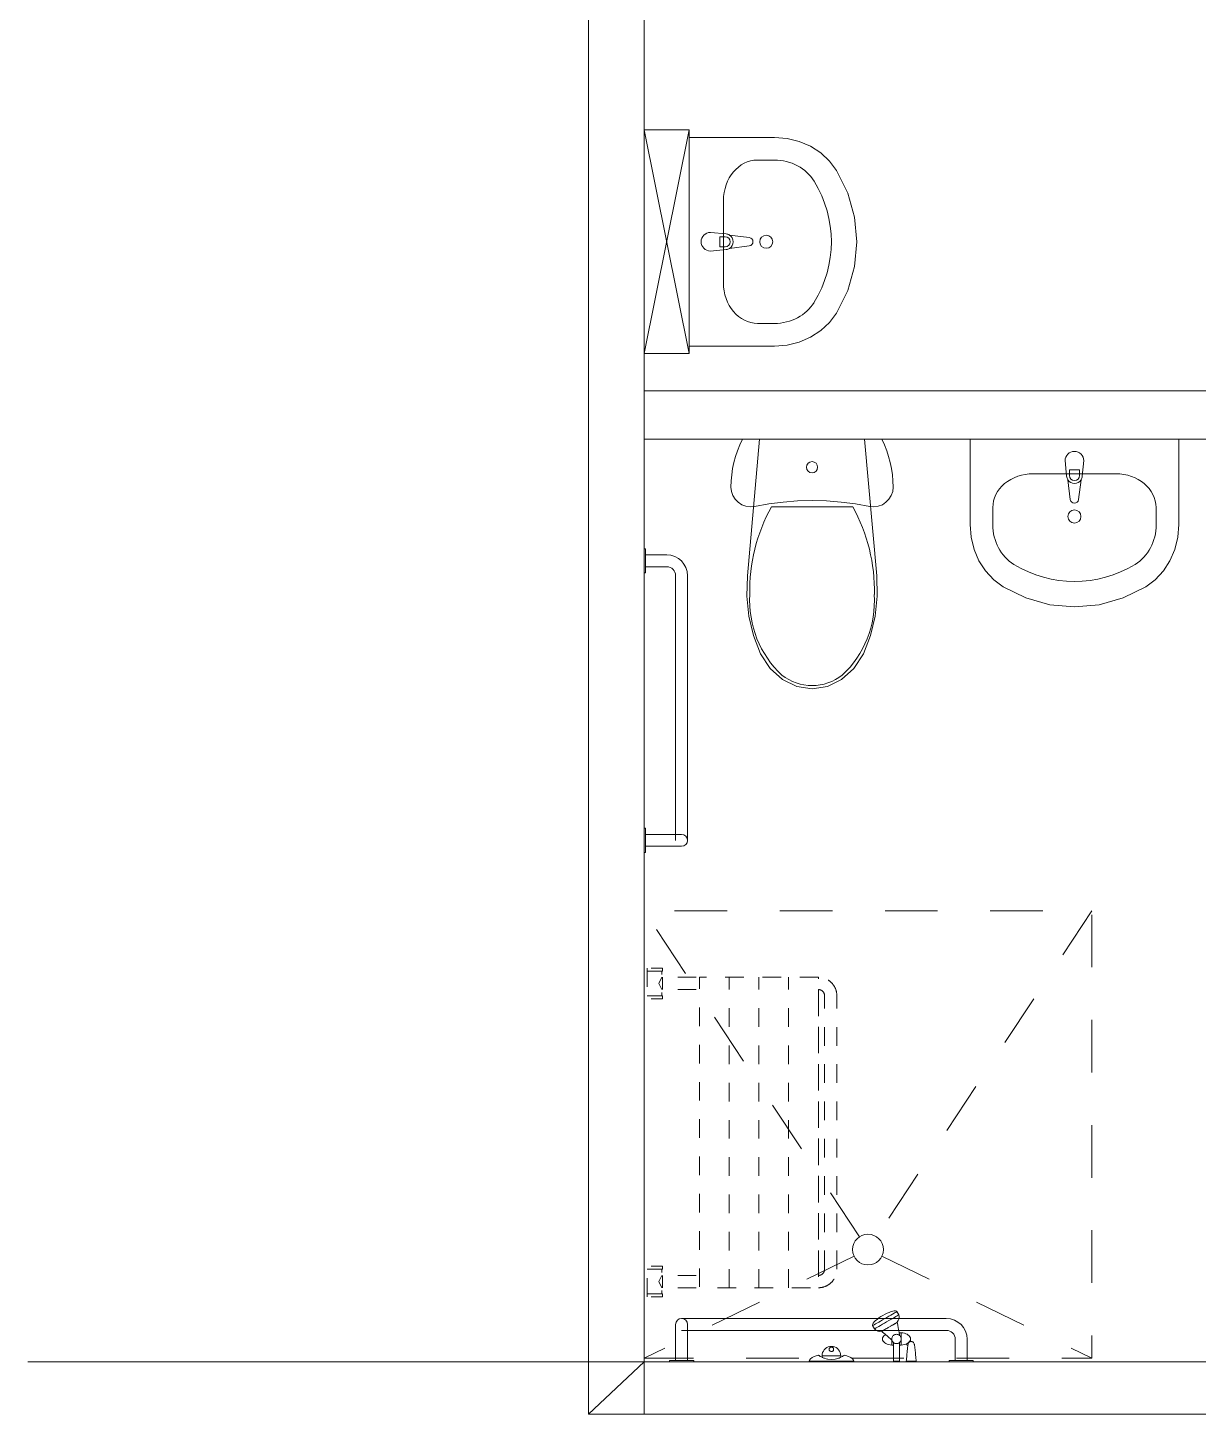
# Model space of a CAD drawing. Header units: millimetres. Extents: x 11356 to 46017, y -5218 to 16780.
# Drawn here: x 11356 to 14496, y 8038 to 11759 of the extents above; entities that cross this region are included whole.
import ezdxf

# ---------------------------------------------------------------- set-up
doc = ezdxf.new("R2010")
doc.units = ezdxf.units.MM
doc.linetypes.add('IMPORT-Contour Line', pattern=[100, 50, -50])
doc.linetypes.add('IMPORT-Dashed', pattern=[282.222223, 141.111112, -141.111112])
for name, color, linetype, lineweight in [('A-Des_ Columns', 7, 'Continuous', 13), ('A-Des_ Columns_Pen_No__183', 250, 'Continuous', 18), ('A-Des_ Columns_Pen_No__81', 251, 'Continuous', 18), ('A-Des_ Fittings General_Pen_No__81', 251, 'Continuous', 18), ('A-Des_ Fittings Plumbing', 7, 'Continuous', 13), ('A-Des_ Fittings Plumbing_Pen_No__1', 7, 'Continuous', 13), ('A-Des_ Fittings Plumbing_Pen_No__81', 251, 'Continuous', 18), ('A-Des_ Walls', 7, 'Continuous', 13), ('A-Des_ Walls_Pen_No__81', 251, 'Continuous', 18), ('L07 Enlarged Ground Proposed Plan 02_GFGF Enlarged Proposed Plan 02_dwg', 8, 'Continuous', 13), ('New_A-Des_ Zones_Pen_No__94', 250, 'Continuous', 18)]:
    doc.layers.add(name, color=color, linetype=linetype, lineweight=lineweight)

# ---------------------------------------------------------------- blocks, each defined once
blk = doc.blocks.new('L07 Enlarged Ground Proposed Plan 02_GFGF Enlarged Proposed Plan 02_dwg_Column_3_1-12185917-NEW GROUND FLOOR LAYOUT - ELECTRICAL PROPOSED PLAN 02')
at = {"layer": 'A-Des_ Columns', "color": 50, "flags": 128}
blk.add_lwpolyline([(13129.7, 11484.5), (13009.7, 11484.5), (13009.7, 10884.5), (13129.7, 10884.5)], close=True, dxfattribs=at)
at = {"layer": 'A-Des_ Columns_Pen_No__81', "color": 254, "flags": 128}
blk.add_lwpolyline([(13129.7, 11484.5), (13009.7, 11484.5), (13009.7, 10884.5), (13129.7, 10884.5)], close=True, dxfattribs=at)
blk = doc.blocks.new('L07 Enlarged Ground Proposed Plan 02_GFGF Enlarged Proposed Plan 02_dwg_WC 24_1__1-12185918-NEW GROUND FLOOR LAYOUT - ELECTRICAL PROPOSED PLAN 02')
at = {"layer": 'A-Des_ Fittings Plumbing', "color": 50, "flags": 128}
for points in [[(13272.9, 10654.5), (13265.8, 10639.4), (13259.6, 10623.9), (13254.3, 10608.1), (13250, 10592), (13246.6, 10575.7), (13244.1, 10559.2), (13242.7, 10542.6), (13242.2, 10526), (13243.5, 10514.4), (13247.3, 10503.5), (13253.4, 10493.6), (13261.5, 10485.3), (13271.2, 10479), (13282.1, 10475), (13293.6, 10473.5), (13305.2, 10474.5), (13343.5, 10481.3), (13382, 10486.1), (13420.8, 10489.1), (13459.7, 10490), (13498.6, 10489.1), (13537.3, 10486.1), (13575.9, 10481.3), (13614.2, 10474.5), (13625.7, 10473.5), (13637.3, 10475), (13648.2, 10479), (13657.9, 10485.3), (13666, 10493.6), (13672.1, 10503.5), (13675.9, 10514.4), (13677.2, 10526), (13676.7, 10542.6), (13675.2, 10559.2), (13672.8, 10575.7), (13669.4, 10592), (13665, 10608.1), (13659.8, 10623.9), (13653.6, 10639.4), (13646.5, 10654.5)], [(13290.3, 10179.8), (13302.7, 10127.7), (13321.7, 10078.6), (13347.3, 10039.6), (13380.3, 10009.8), (13418.6, 9991), (13459.7, 9984.5), (13500.7, 9991), (13539, 10009.8), (13572.1, 10039.6), (13597.7, 10078.6), (13616.7, 10127.7), (13629.1, 10179.8), (13634.6, 10233.5), (13633, 10287.7), (13600.7, 10654.5), (13318.7, 10654.5), (13286.3, 10287.7), (13284.8, 10233.5)]]:
    blk.add_lwpolyline(points, close=True, dxfattribs=at)
at = {"layer": 'A-Des_ Fittings Plumbing_Pen_No__81', "color": 254, "flags": 128}
for points in [[(13272.9, 10654.5), (13265.8, 10639.4), (13259.6, 10623.9), (13254.3, 10608.1), (13250, 10592), (13246.6, 10575.7), (13244.1, 10559.2), (13242.7, 10542.6), (13242.2, 10526), (13243.5, 10514.4), (13247.3, 10503.5), (13253.4, 10493.6), (13261.5, 10485.3), (13271.2, 10479), (13282.1, 10475), (13293.6, 10473.5), (13305.2, 10474.5), (13343.5, 10481.3), (13382, 10486.1), (13420.8, 10489.1), (13459.7, 10490), (13498.6, 10489.1), (13537.3, 10486.1), (13575.9, 10481.3), (13614.2, 10474.5), (13625.7, 10473.5), (13637.3, 10475), (13648.2, 10479), (13657.9, 10485.3), (13666, 10493.6), (13672.1, 10503.5), (13675.9, 10514.4), (13677.2, 10526), (13676.7, 10542.6), (13675.2, 10559.2), (13672.8, 10575.7), (13669.4, 10592), (13665, 10608.1), (13659.8, 10623.9), (13653.6, 10639.4), (13646.5, 10654.5)], [(13290.3, 10179.8), (13302.7, 10127.7), (13321.7, 10078.6), (13347.3, 10039.6), (13380.3, 10009.8), (13418.6, 9991), (13459.7, 9984.5), (13500.7, 9991), (13539, 10009.8), (13572.1, 10039.6), (13597.7, 10078.6), (13616.7, 10127.7), (13629.1, 10179.8), (13634.6, 10233.5), (13633, 10287.7), (13600.7, 10654.5), (13318.7, 10654.5), (13286.3, 10287.7), (13284.8, 10233.5)]]:
    blk.add_lwpolyline(points, close=True, dxfattribs=at)
blk.add_lwpolyline([(13568.6, 10473.3), (13459.7, 10473.3), (13350.7, 10473.3)], dxfattribs=at)
at = {"layer": 'A-Des_ Fittings Plumbing_Pen_No__81', "color": 254}
blk.add_ellipse((13459.7, 10579.5), major_axis=(15, 0), ratio=0.999724, dxfattribs=at)
for centre, major_axis, start_param, end_param in [((13717.8, 10248.3), (0, 445.5), 1.041392, 1.594412), ((13201.6, 10248.3), (0, 445.5), 4.688771, 5.241791), ((13549.1, 10222.8), (0, 269.1), 1.515065, 2.415654), ((13370.2, 10222.8), (0, 269.1), 3.867528, 4.768116), ((13460.5, 10138.6), (0, 145.1), 2.509088, 3.135732), ((13458.9, 10138.6), (0, 145.1), 3.147454, 3.774097)]:
    blk.add_ellipse(centre, major_axis=major_axis, ratio=0.954628, start_param=start_param, end_param=end_param, dxfattribs=at)
blk = doc.blocks.new('L07 Enlarged Ground Proposed Plan 02_GFGF Enlarged Proposed Plan 02_dwg_Wall_8_1-12185967-NEW GROUND FLOOR LAYOUT - ELECTRICAL PROPOSED PLAN 02')
at = {"layer": 'A-Des_ Walls', "color": 50, "flags": 128}
blk.add_lwpolyline([(13009.7, 8179.5), (12859.7, 8038.5), (13009.7, 8038.5), (13009.7, 8179.5), (12859.7, 8179.5), (12859.7, 8038.5), (13009.7, 8179.5), (13009.7, 14118.3), (12859.7, 14118.3), (12859.7, 8179.5)], close=True, dxfattribs=at)
at = {"layer": 'A-Des_ Walls_Pen_No__81', "color": 254}
for p, q in [((13009.7, 10784.5), (13009.7, 14118.3)), ((13009.7, 8179.5), (13009.7, 10654.5))]:
    blk.add_line(p, q, dxfattribs=at)
at = {"layer": 'A-Des_ Walls_Pen_No__81', "color": 254, "flags": 128}
blk.add_lwpolyline([(12859.7, 14118.3), (12859.7, 8038.5), (13009.7, 8038.5)], dxfattribs=at)
blk = doc.blocks.new('L07 Enlarged Ground Proposed Plan 02_GFGF Enlarged Proposed Plan 02_dwg_Wall_9_1-12185968-NEW GROUND FLOOR LAYOUT - ELECTRICAL PROPOSED PLAN 02')
at = {"layer": 'A-Des_ Walls', "color": 50, "flags": 128}
blk.add_lwpolyline([(13009.7, 8038.5), (14629.7, 8038.5), (14629.7, 8179.5), (13009.7, 8179.5)], close=True, dxfattribs=at)
at = {"layer": 'A-Des_ Walls_Pen_No__81', "color": 254}
for p, q in [((14629.7, 8179.5), (13009.7, 8179.5)), ((13009.7, 8038.5), (14629.7, 8038.5))]:
    blk.add_line(p, q, dxfattribs=at)
blk = doc.blocks.new('L07 Enlarged Ground Proposed Plan 02_GFGF Enlarged Proposed Plan 02_dwg_Wall_65_1-12186084-NEW GROUND FLOOR LAYOUT - ELECTRICAL PROPOSED PLAN 02')
at = {"layer": 'A-Des_ Walls', "color": 50, "flags": 128}
blk.add_lwpolyline([(15069.7, 10784.5), (13009.7, 10784.5), (13009.7, 10654.5), (15069.7, 10654.5)], close=True, dxfattribs=at)
at = {"layer": 'A-Des_ Walls_Pen_No__81', "color": 254}
for p, q in [((15069.7, 10784.5), (13009.7, 10784.5)), ((13009.7, 10654.5), (15069.7, 10654.5))]:
    blk.add_line(p, q, dxfattribs=at)
blk = doc.blocks.new('L07 Enlarged Ground Proposed Plan 02_GFGF Enlarged Proposed Plan 02_dwg_Grab Rail Bend Up _1030_16__1-12186173-NEW GROUND FLOOR LAYOUT - ELECTRICAL PROPOSED PLAN 02')
at = {"layer": 'A-Des_ Fittings General_Pen_No__81', "color": 254}
for p, q in [((13819.7, 8295.5), (13109.7, 8295.5)), ((13109.7, 8263.5), (13819.7, 8263.5))]:
    blk.add_line(p, q, dxfattribs=at)
at = {"layer": 'A-Des_ Fittings General_Pen_No__81', "color": 254, "flags": 128}
for points in [[(13093.7, 8279.5), (13093.7, 8182.5), (13125.7, 8182.5), (13125.7, 8279.5)], [(13843.7, 8239.5), (13843.7, 8182.5), (13875.7, 8182.5), (13875.7, 8239.5)]]:
    blk.add_lwpolyline(points, dxfattribs=at)
for points in [[(13077.2, 8182.5), (13142.2, 8182.5), (13142.2, 8179.5), (13077.2, 8179.5), (13077.2, 8182.5), (13142.2, 8182.5), (13142.2, 8179.5), (13077.2, 8179.5)], [(13827.2, 8182.5), (13892.2, 8182.5), (13892.2, 8179.5), (13827.2, 8179.5)]]:
    blk.add_lwpolyline(points, close=True, dxfattribs=at)
at = {"layer": 'A-Des_ Fittings General_Pen_No__81', "color": 254}
for centre, radius, end in [((13109.7, 8279.5), 16, 180), ((13819.7, 8239.5), 56, 90), ((13819.7, 8239.5), 24, 90)]:
    blk.add_arc(centre, radius, 0, end, dxfattribs=at)
blk = doc.blocks.new('L07 Enlarged Ground Proposed Plan 02_GFGF Enlarged Proposed Plan 02_dwg_Basin 24_37__1-12186196-NEW GROUND FLOOR LAYOUT - ELECTRICAL PROPOSED PLAN 02')
at = {"layer": 'A-Des_ Fittings Plumbing', "color": 50, "flags": 128}
blk.add_lwpolyline([(13883.5, 10654.5), (13883.5, 10425.4), (13886.2, 10391.6), (13894.3, 10359), (13907.3, 10328.5), (13925.1, 10301.1), (13946.9, 10277.6), (13972, 10258.9), (14032.9, 10228.9), (14097.3, 10210.6), (14163.5, 10204.5), (14229.8, 10210.6), (14294.2, 10228.9), (14355, 10258.9), (14380.2, 10277.6), (14402, 10301.1), (14419.7, 10328.5), (14432.8, 10359), (14440.8, 10391.6), (14443.5, 10425.4), (14443.5, 10654.5)], close=True, dxfattribs=at)
at = {"layer": 'A-Des_ Fittings Plumbing_Pen_No__81', "color": 254}
for p, q in [((14138.5, 10597.1), (14142.5, 10555.2)), ((14184.5, 10555.2), (14188.5, 10597.1)), ((14274.4, 10562.1), (14052.6, 10562.1)), ((14145.8, 10545.7), (14152.4, 10492.7)), ((14174.6, 10492.7), (14181.3, 10545.7)), ((13944.4, 10471.2), (13944.4, 10425.4)), ((14382.7, 10471.2), (14382.7, 10425.4))]:
    blk.add_line(p, q, dxfattribs=at)
at = {"layer": 'A-Des_ Fittings Plumbing_Pen_No__81', "color": 254, "flags": 128}
blk.add_lwpolyline([(13883.5, 10654.5), (13883.5, 10425.4), (13886.2, 10391.6), (13894.3, 10359), (13907.3, 10328.5), (13925.1, 10301.1), (13946.9, 10277.6), (13972, 10258.9), (14032.9, 10228.9), (14097.3, 10210.6), (14163.5, 10204.5), (14229.8, 10210.6), (14294.2, 10228.9), (14355, 10258.9), (14380.2, 10277.6), (14402, 10301.1), (14419.7, 10328.5), (14432.8, 10359), (14440.8, 10391.6), (14443.5, 10425.4), (14443.5, 10654.5)], close=True, dxfattribs=at)
blk.add_lwpolyline([(14149.9, 10557.4), (14149.9, 10572.2), (14177.1, 10572.2), (14177.1, 10557.4)], dxfattribs=at)
at = {"layer": 'A-Des_ Fittings Plumbing_Pen_No__81', "color": 254}
blk.add_circle((14163.5, 10447.3), 17.5, dxfattribs=at)
for centre, radius, start, end in [((14163.5, 10597.1), 25, 0, 180), ((14163.5, 10557.1), 21.1, 185.1696, 212.771), ((14163.5, 10557.1), 21.1, 212.771, 327.229), ((14163.5, 10557.4), 13.6, 180, 0), ((14163.5, 10557.1), 21.1, 327.229, 354.8304), ((14163.5, 10494.1), 11.2, 187.1389, 352.8611)]:
    blk.add_arc(centre, radius, start, end, dxfattribs=at)
for centre, major_axis, ratio, start_param, end_param in [((14052.8, 10471.2), (108.3, 0), 0.83962, 1.570796, 3.141593), ((14274.3, 10471.2), (108.3, 0), 0.83962, 0, 1.570796), ((14052.6, 10425.4), (0, 121.2), 0.892754, 1.570796, 2.644618), ((14274.5, 10425.4), (0, 121.2), 0.892754, 3.638567, 4.712389), ((14163.5, 10654.5), (0, 381.8), 0.892754, 2.644618, 3.638567)]:
    blk.add_ellipse(centre, major_axis=major_axis, ratio=ratio, start_param=start_param, end_param=end_param, dxfattribs=at)
blk = doc.blocks.new('L07 Enlarged Ground Proposed Plan 02_GFGF Enlarged Proposed Plan 02_dwg_Grab Rail Bend Up _1030_40__1-12186199-NEW GROUND FLOOR LAYOUT - ELECTRICAL PROPOSED PLAN 02')
at = {"layer": 'A-Des_ Fittings General_Pen_No__81', "color": 254}
for p, q in [((13093.7, 9578.3), (13093.7, 10288.3)), ((13125.7, 10288.3), (13125.7, 9578.3))]:
    blk.add_line(p, q, dxfattribs=at)
at = {"layer": 'A-Des_ Fittings General_Pen_No__81', "color": 254, "flags": 128}
for points in [[(13012.7, 10295.8), (13012.7, 10360.8), (13009.7, 10360.8), (13009.7, 10295.8)], [(13012.7, 9545.8), (13012.7, 9610.8), (13009.7, 9610.8), (13009.7, 9545.8), (13012.7, 9545.8), (13012.7, 9610.8), (13009.7, 9610.8), (13009.7, 9545.8)]]:
    blk.add_lwpolyline(points, close=True, dxfattribs=at)
for points in [[(13069.7, 10312.3), (13012.7, 10312.3), (13012.7, 10344.3), (13069.7, 10344.3)], [(13109.7, 9562.3), (13012.7, 9562.3), (13012.7, 9594.3), (13109.7, 9594.3)]]:
    blk.add_lwpolyline(points, dxfattribs=at)
at = {"layer": 'A-Des_ Fittings General_Pen_No__81', "color": 254}
for centre, radius, start in [((13069.7, 10288.3), 56, 0), ((13069.7, 10288.3), 24, 0), ((13109.7, 9578.3), 16, 270)]:
    blk.add_arc(centre, radius, start, 90, dxfattribs=at)
blk = doc.blocks.new('L07 Enlarged Ground Proposed Plan 02_GFGF Enlarged Proposed Plan 02_dwg_Basin 24_41__1-12186200-NEW GROUND FLOOR LAYOUT - ELECTRICAL PROPOSED PLAN 02')
at = {"layer": 'A-Des_ Fittings Plumbing', "color": 50, "flags": 128}
blk.add_lwpolyline([(13129.7, 10904.5), (13358.8, 10904.5), (13392.5, 10907.2), (13425.1, 10915.2), (13455.7, 10928.3), (13483.1, 10946), (13506.5, 10967.8), (13525.3, 10993), (13555.2, 11053.8), (13573.5, 11118.2), (13579.7, 11184.5), (13573.5, 11250.7), (13555.2, 11315.1), (13525.3, 11376), (13506.5, 11401.1), (13483.1, 11422.9), (13455.7, 11440.7), (13425.1, 11453.7), (13392.5, 11461.8), (13358.8, 11464.5), (13129.7, 11464.5)], close=True, dxfattribs=at)
at = {"layer": 'A-Des_ Fittings Plumbing_Pen_No__81', "color": 254}
for p, q in [((13313, 11403.6), (13358.8, 11403.6)), ((13222, 11295.4), (13222, 11073.6)), ((13229, 11205.5), (13187, 11209.5)), ((13291.4, 11195.6), (13238.5, 11202.2)), ((13187, 11159.5), (13229, 11163.5)), ((13238.5, 11166.7), (13291.4, 11173.4)), ((13313, 10965.3), (13358.8, 10965.3))]:
    blk.add_line(p, q, dxfattribs=at)
at = {"layer": 'A-Des_ Fittings Plumbing_Pen_No__81', "color": 254, "flags": 128}
blk.add_lwpolyline([(13129.7, 10904.5), (13358.8, 10904.5), (13392.5, 10907.2), (13425.1, 10915.2), (13455.7, 10928.3), (13483.1, 10946), (13506.5, 10967.8), (13525.3, 10993), (13555.2, 11053.8), (13573.5, 11118.2), (13579.7, 11184.5), (13573.5, 11250.7), (13555.2, 11315.1), (13525.3, 11376), (13506.5, 11401.1), (13483.1, 11422.9), (13455.7, 11440.7), (13425.1, 11453.7), (13392.5, 11461.8), (13358.8, 11464.5), (13129.7, 11464.5)], close=True, dxfattribs=at)
blk.add_lwpolyline([(13226.8, 11170.9), (13211.9, 11170.9), (13211.9, 11198.1), (13226.8, 11198.1)], dxfattribs=at)
at = {"layer": 'A-Des_ Fittings Plumbing_Pen_No__81', "color": 254}
blk.add_circle((13336.8, 11184.5), 17.5, dxfattribs=at)
for centre, radius, start, end in [((13187, 11184.5), 25, 90, 270), ((13227.1, 11184.5), 21.1, 57.229, 84.8304), ((13227.1, 11184.5), 21.1, 302.771, 57.229), ((13226.8, 11184.5), 13.6, 270, 90), ((13227.1, 11184.5), 21.1, 275.1696, 302.771), ((13290, 11184.5), 11.2, 277.1389, 82.8611)]:
    blk.add_arc(centre, radius, start, end, dxfattribs=at)
for centre, major_axis, ratio, start_param, end_param in [((13313, 11295.2), (0, 108.3), 0.83962, 0, 1.570796), ((13358.8, 11295.4), (121.2, 0), 0.892754, 0.496975, 1.570796), ((13129.7, 11184.5), (381.8, 0), 0.892754, 5.78621, 6.78016), ((13313, 11073.7), (0, 108.3), 0.83962, 1.570796, 3.141593), ((13358.8, 11073.5), (121.2, 0), 0.892754, 4.712389, 5.78621)]:
    blk.add_ellipse(centre, major_axis=major_axis, ratio=ratio, start_param=start_param, end_param=end_param, dxfattribs=at)
blk = doc.blocks.new('L07 Enlarged Ground Proposed Plan 02_GFGF Enlarged Proposed Plan 02_dwg_Shower Seat_48__1-12186207-NEW GROUND FLOOR LAYOUT - ELECTRICAL PROPOSED PLAN 02')
at = {"layer": 'A-Des_ Fittings General_Pen_No__81', "color": 254, "linetype": 'IMPORT-Contour Line'}
for p, q in [((13017.7, 9235.4), (13017.7, 9153.4)), ((13017.7, 9227.4), (13058.7, 9227.4)), ((13058.7, 9210.9), (13058.7, 9177.9)), ((13237.4, 8377.9), (13237.4, 9210.9)), ((13317.2, 8377.9), (13317.2, 9210.9)), ((13396.9, 8377.9), (13396.9, 9210.9)), ((13017.7, 9161.4), (13058.7, 9161.4)), ((13476.7, 9177.9), (13476.7, 8410.9)), ((13493.2, 8427.4), (13493.2, 9161.4)), ((13526.2, 8427.4), (13526.2, 9161.4)), ((13017.7, 8353.4), (13017.7, 8435.4)), ((13017.7, 8427.4), (13058.7, 8427.4)), ((13058.7, 8377.9), (13058.7, 8410.9)), ((13017.7, 8361.4), (13058.7, 8361.4))]:
    blk.add_line(p, q, dxfattribs=at)
at = {"layer": 'A-Des_ Fittings General_Pen_No__81', "color": 254, "linetype": 'IMPORT-Contour Line', "flags": 128}
for points in [[(13009.7, 9235.4), (13009.7, 9153.4), (13058.7, 9153.4), (13058.7, 9161.4), (13056.7, 9161.4), (13056.7, 9177.9), (13157.7, 9177.9), (13157.7, 9210.9), (13056.7, 9210.9), (13056.7, 9227.4), (13058.7, 9227.4), (13058.7, 9235.4)], [(13476.7, 9210.9), (13157.7, 9210.9), (13157.7, 8377.9), (13476.7, 8377.9)], [(13009.7, 8353.4), (13009.7, 8435.4), (13058.7, 8435.4), (13058.7, 8427.4), (13056.7, 8427.4), (13056.7, 8410.9), (13157.7, 8410.9), (13157.7, 8377.9), (13056.7, 8377.9), (13056.7, 8361.4), (13058.7, 8361.4), (13058.7, 8353.4)]]:
    blk.add_lwpolyline(points, close=True, dxfattribs=at)
for points in [[(13056.7, 9210.9), (13048.3, 9194.4), (13056.7, 9177.9)], [(13056.7, 8377.9), (13048.3, 8394.4), (13056.7, 8410.9)]]:
    blk.add_lwpolyline(points, dxfattribs=at)
at = {"layer": 'A-Des_ Fittings General_Pen_No__81', "color": 254, "linetype": 'IMPORT-Contour Line'}
for centre, radius, start, end in [((13476.7, 9161.4), 49.5, 0, 90), ((13476.7, 9161.4), 16.5, 0, 90), ((13476.7, 8427.4), 49.5, 270, 0), ((13476.7, 8427.4), 16.5, 270, 0)]:
    blk.add_arc(centre, radius, start, end, dxfattribs=at)
blk = doc.blocks.new('L07 Enlarged Ground Proposed Plan 02_GFGF Enlarged Proposed Plan 02_dwg_Shower Tapware _1483_88__1-12186316-NEW GROUND FLOOR LAYOUT - ELECTRICAL PROPOSED PLAN 02')
at = {"layer": 'A-Des_ Fittings Plumbing_Pen_No__81', "color": 254}
for p, q in [((13724.7, 8235.3), (13722.8, 8236.6)), ((13727.6, 8233.2), (13727.4, 8233.4)), ((13536.2, 8195.5), (13536.6, 8195.5))]:
    blk.add_line(p, q, dxfattribs=at)
at = {"layer": 'A-Des_ Fittings Plumbing_Pen_No__81', "color": 254, "flags": 128}
for points in [[(13690.8, 8270.3), (13689.5, 8277.4), (13688.6, 8282.1), (13688.1, 8285), (13688.2, 8285.1), (13691, 8289.6), (13692.8, 8293.9), (13693.6, 8298.1), (13693.4, 8301.8), (13692.1, 8305.1), (13687.1, 8313.8), (13685.8, 8315), (13683.5, 8315.6), (13680.3, 8315.6), (13676.3, 8314.9), (13671.7, 8313.7), (13666.6, 8311.9), (13661.1, 8309.6), (13655.4, 8306.8), (13649.7, 8303.7), (13644.1, 8300.3), (13638.8, 8296.7), (13634.1, 8293.1), (13629.9, 8289.6), (13626.6, 8286.2), (13624, 8283.1), (13622.4, 8280.4), (13621.8, 8278.1), (13622.2, 8276.3), (13627.2, 8267.6), (13629.4, 8264.9), (13632.6, 8262.8), (13636.5, 8261.5), (13641.2, 8260.9), (13646.4, 8261), (13646.6, 8261.1), (13648.9, 8259.1), (13652.5, 8256), (13655.9, 8253.2), (13658, 8251.3), (13661.1, 8248.6), (13663.9, 8246.1), (13666.6, 8243.9), (13669, 8241.8), (13671.2, 8240), (13673.2, 8238.4), (13674, 8237.8)], [(13687.1, 8313.8), (13686.6, 8313.5), (13685.2, 8312.6), (13682.8, 8311.3), (13679.5, 8309.4), (13675.5, 8307.1), (13670.9, 8304.4), (13665.8, 8301.4), (13660.3, 8298.3), (13654.7, 8295), (13649, 8291.8), (13643.5, 8288.6), (13638.4, 8285.6), (13633.8, 8283), (13629.8, 8280.7), (13626.5, 8278.8), (13624.1, 8277.4), (13622.7, 8276.6), (13622.2, 8276.3)], [(13627.2, 8267.6), (13627.7, 8267.9), (13629.1, 8268.7), (13631.5, 8270.1), (13634.8, 8272), (13638.8, 8274.3), (13643.4, 8277), (13648.5, 8279.9), (13654, 8283.1), (13659.7, 8286.4), (13665.3, 8289.6), (13670.8, 8292.8), (13675.9, 8295.7), (13680.5, 8298.4), (13684.5, 8300.7), (13687.8, 8302.6), (13690.2, 8304), (13691.6, 8304.8), (13692.1, 8305.1)], [(13646.6, 8261.1), (13647, 8261.3), (13647, 8261.3), (13647, 8261.4), (13647.5, 8261.6), (13647.9, 8261.8), (13648.2, 8262.1), (13648.3, 8262.1), (13648.4, 8262.2), (13648.6, 8262.3), (13649.5, 8262.7), (13650.3, 8263.3), (13651.2, 8263.7), (13651.6, 8263.9), (13653, 8264.8), (13654.1, 8265.3), (13654.3, 8265.4), (13656.1, 8266.6), (13657.1, 8267), (13657.9, 8267.5), (13659.6, 8268.6), (13660.3, 8268.9), (13661.7, 8269.7), (13663.4, 8270.8), (13663.8, 8270.9), (13665.6, 8272), (13667.4, 8273), (13669.6, 8274.3), (13670.9, 8275.1), (13671.3, 8275.3), (13673.4, 8276.5), (13674.4, 8277.1), (13675.1, 8277.5), (13676.9, 8278.5), (13677.7, 8278.9), (13678.6, 8279.5), (13680.1, 8280.4), (13680.6, 8280.7), (13681.7, 8281.4), (13682.8, 8281.9), (13683.2, 8282.2), (13684.3, 8282.9), (13684.9, 8283.2), (13685.3, 8283.4), (13686.1, 8283.9), (13686.3, 8284.1), (13686.5, 8284.2), (13686.5, 8284.2), (13686.8, 8284.3), (13687.2, 8284.5), (13687.5, 8284.8)], [(13688.1, 8285), (13688, 8285), (13687.7, 8284.8), (13687.6, 8284.8), (13687.5, 8284.8)], [(13690.7, 8270.8), (13691.6, 8266.2), (13692.3, 8262.5), (13693, 8259.1), (13693.5, 8256), (13694, 8253.2), (13694.4, 8250.7), (13694.6, 8249.7)], [(13678.2, 8224.2), (13673.7, 8224.2), (13669.3, 8224.5), (13665.1, 8225.2), (13661.2, 8226.4), (13657.6, 8228), (13654.5, 8230), (13652, 8232.3), (13650.2, 8234.9), (13649, 8237.6), (13648.7, 8240.5), (13649, 8243.3), (13650.2, 8246), (13652, 8248.6), (13654.5, 8250.9), (13656.8, 8252.4)], [(13698.7, 8224.2), (13698.7, 8224.5), (13698.7, 8225.2), (13698.7, 8226.4), (13698.7, 8228), (13698.7, 8230), (13698.7, 8232.3), (13698.7, 8234.9), (13698.7, 8237.6), (13698.7, 8240.5), (13698.5, 8238.3), (13697.9, 8236.2), (13697, 8234.2), (13695.7, 8232.4), (13694.2, 8230.9), (13692.4, 8229.6), (13690.4, 8228.7), (13688.3, 8228.1), (13686.2, 8228), (13684, 8228.1), (13681.9, 8228.7), (13679.9, 8229.6), (13678.1, 8230.9), (13676.6, 8232.4), (13675.3, 8234.2), (13674.4, 8236.2), (13673.8, 8238.3), (13673.7, 8240.5), (13673.8, 8242.6), (13674.4, 8244.7), (13675.3, 8246.7), (13676.6, 8248.5), (13678.1, 8250), (13679.9, 8251.3), (13681.9, 8252.2), (13684, 8252.8), (13686.2, 8253), (13688.3, 8252.8)], [(13673.7, 8224.2), (13673.7, 8224.5), (13673.7, 8225.2), (13673.7, 8226.4), (13673.7, 8228), (13673.7, 8230), (13673.7, 8232.3), (13673.7, 8234.9), (13673.7, 8237.6), (13673.7, 8238)], [(13678.2, 8230.9), (13678.2, 8180.5), (13678.3, 8180.5), (13678.6, 8180.5), (13679.2, 8180.5), (13680, 8180.5), (13681, 8180.5), (13682.2, 8180.5), (13683.4, 8180.5), (13684.8, 8180.5), (13686.2, 8180.5), (13687.5, 8180.5), (13688.9, 8180.5), (13690.2, 8180.5), (13691.3, 8180.5), (13692.3, 8180.5), (13693.1, 8180.5), (13693.7, 8180.5), (13694, 8180.5), (13694.2, 8180.5), (13694.2, 8230.9)], [(13698.7, 8256.7), (13698.7, 8256.5), (13698.7, 8255.7), (13698.7, 8254.5), (13698.7, 8252.9), (13698.7, 8250.9), (13698.7, 8248.6), (13698.7, 8246), (13698.7, 8243.3), (13698.7, 8240.5), (13698.5, 8242.6), (13697.9, 8244.7), (13697, 8246.7), (13695.7, 8248.5), (13694.2, 8250), (13692.4, 8251.3), (13690.4, 8252.2), (13688.3, 8252.8)], [(13711.2, 8226.4), (13714.7, 8228), (13717.8, 8230), (13720.3, 8232.3), (13722.1, 8234.9), (13723.3, 8237.6), (13723.7, 8240.5), (13723.3, 8243.3), (13722.1, 8246), (13720.3, 8248.6), (13717.8, 8250.9), (13714.7, 8252.9), (13711.2, 8254.5), (13707.2, 8255.7), (13703, 8256.5), (13698.7, 8256.7), (13693.4, 8256.7)], [(13716.1, 8223), (13716.6, 8222.7), (13714, 8224.5), (13711.1, 8226.4), (13707.2, 8225.2), (13703, 8224.5), (13698.7, 8224.2), (13694.2, 8224.2)], [(13486.6, 8191.2), (13486.6, 8195.5), (13487, 8199.8), (13488.1, 8204), (13490, 8208), (13492.5, 8211.5), (13495.5, 8214.6), (13499.1, 8217.1), (13503.1, 8219), (13507.3, 8220.1), (13511.6, 8220.5), (13516, 8220.1), (13520.2, 8219), (13524.1, 8217.1), (13527.7, 8214.6), (13530.8, 8211.5), (13533.3, 8208), (13535.1, 8204), (13536.2, 8199.8), (13536.6, 8195.5), (13536.6, 8191.2)], [(13486.6, 8195.5), (13487, 8195.5), (13488.1, 8195.5), (13490, 8195.5), (13492.5, 8195.5), (13495.5, 8195.5), (13499.1, 8195.5)], [(13499.1, 8195.5), (13503.1, 8195.5), (13507.3, 8195.5), (13511.6, 8195.5), (13516, 8195.5)], [(13516, 8195.5), (13520.2, 8195.5), (13524.1, 8195.5), (13527.7, 8195.5), (13530.8, 8195.5), (13533.3, 8195.5), (13535.1, 8195.5), (13536.2, 8195.5)]]:
    blk.add_lwpolyline(points, dxfattribs=at)
for points in [[(13736.8, 8204.1), (13737.1, 8200.5), (13737.4, 8196.6), (13737.8, 8192.6), (13738.2, 8188.4), (13738.5, 8184.1), (13738.9, 8180.5), (13738.8, 8180.5), (13738.7, 8180.5), (13738.3, 8180.5), (13738.2, 8180.5), (13737.5, 8180.5), (13737.2, 8180.5), (13736.4, 8180.5), (13735.9, 8180.5), (13735, 8180.5), (13734.3, 8180.5), (13733.4, 8180.5), (13732.4, 8180.5), (13731.4, 8180.5), (13730.3, 8180.5), (13729.3, 8180.5), (13728, 8180.5), (13727, 8180.5), (13725.7, 8180.5), (13724.7, 8180.5), (13723.4, 8180.5), (13722.3, 8180.5), (13721.1, 8180.5), (13720.1, 8180.5), (13719, 8180.5), (13718, 8180.5), (13717.1, 8180.5), (13716.1, 8180.5), (13715.4, 8180.5), (13714.6, 8180.5), (13714.1, 8180.5), (13713.4, 8180.5), (13713.2, 8180.5), (13712.7, 8180.5), (13712.6, 8180.5), (13712.6, 8180.5), (13712.5, 8180.5), (13712.8, 8184.1), (13713.2, 8188.4), (13713.6, 8192.6), (13713.9, 8196.6), (13714.3, 8200.5), (13714.6, 8204.1), (13714.9, 8207.6), (13715.1, 8209.4), (13715.4, 8212.5), (13715.7, 8215.5), (13716, 8218.1), (13716.3, 8220.4), (13716.6, 8222.4), (13716.8, 8224), (13717.1, 8225.3), (13717.5, 8226.7), (13717.7, 8227.6), (13718.3, 8228.9), (13718.6, 8229.4), (13719.4, 8230.6), (13720.4, 8231.6), (13721.6, 8232.4), (13722.9, 8233), (13724.3, 8233.4), (13725.7, 8233.5), (13727.1, 8233.4), (13728.5, 8233), (13729.8, 8232.4), (13731, 8231.6), (13732, 8230.6), (13732.8, 8229.4), (13733, 8228.9), (13733.7, 8227.6), (13733.9, 8226.7), (13734.3, 8225.3), (13734.6, 8224), (13734.8, 8222.4), (13735.1, 8220.4), (13735.4, 8218.1), (13735.7, 8215.5), (13736, 8212.5), (13736.3, 8209.4)], [(13532.1, 8189.1), (13530.3, 8188.6), (13525.5, 8187.3), (13522, 8186.4), (13521.5, 8186.3), (13511.6, 8185.5), (13501.7, 8186.3), (13501.2, 8186.4), (13497.7, 8187.3), (13492.9, 8188.6), (13491.1, 8189.1), (13488.1, 8190.5), (13486.5, 8191.2), (13482.1, 8193.3), (13482, 8193.3), (13481.6, 8193.5), (13479.8, 8194.8), (13478.4, 8195.8), (13478.3, 8195.8), (13477.6, 8196.3), (13477.2, 8196.6), (13477, 8196.7), (13473.1, 8195.8), (13465.7, 8193.3), (13459.7, 8190.5), (13455.2, 8187.3), (13452.5, 8183.9), (13451.6, 8180.5), (13452.5, 8180.5), (13455.2, 8180.5), (13459.7, 8180.5), (13465.7, 8180.5), (13473.1, 8180.5), (13481.6, 8180.5), (13491.1, 8180.5), (13501.2, 8180.5), (13511.6, 8180.5), (13522, 8180.5), (13532.1, 8180.5), (13541.6, 8180.5), (13550.2, 8180.5), (13557.6, 8180.5), (13563.6, 8180.5), (13568, 8180.5), (13570.7, 8180.5), (13571.6, 8180.5), (13570.7, 8183.9), (13568, 8187.3), (13563.6, 8190.5), (13557.6, 8193.3), (13550.2, 8195.8), (13546.2, 8196.7), (13546.1, 8196.6), (13545.7, 8196.3), (13544.9, 8195.8), (13544.9, 8195.8), (13543.5, 8194.8), (13541.6, 8193.5), (13541.2, 8193.3), (13541.2, 8193.3), (13536.8, 8191.2), (13535.1, 8190.5)], [(13515.5, 8217.1), (13514.6, 8217.7), (13513.7, 8218.1), (13512.7, 8218.4), (13511.6, 8218.5), (13510.6, 8218.4), (13509.6, 8218.1), (13508.6, 8217.7), (13507.8, 8217.1), (13507, 8216.3), (13506.4, 8215.5), (13506, 8214.5), (13505.7, 8213.5), (13505.6, 8212.5), (13505.7, 8211.4), (13506, 8210.4), (13506.4, 8209.5), (13507, 8208.6), (13507.8, 8207.9), (13508.6, 8207.3), (13509.6, 8206.8), (13510.6, 8206.5), (13511.6, 8206.5), (13512.7, 8206.5), (13513.7, 8206.8), (13514.6, 8207.3), (13515.5, 8207.9), (13516.2, 8208.6), (13516.8, 8209.5), (13517.3, 8210.4), (13517.5, 8211.4), (13517.6, 8212.5), (13517.5, 8213.5), (13517.3, 8214.5), (13516.8, 8215.5), (13516.2, 8216.3)]]:
    blk.add_lwpolyline(points, close=True, dxfattribs=at)
blk = doc.blocks.new('L07 Enlarged Ground Proposed Plan 02_GFGF Enlarged Proposed Plan 02_dwg-12097911-NEW GROUND FLOOR LAYOUT - ELECTRICAL PROPOSED PLAN 02')
at = {"layer": 'A-Des_ Columns_Pen_No__183', "color": 253}
for p, q in [((13009.7, 10884.5), (13129.7, 11484.5)), ((13129.7, 10884.5), (13009.7, 11484.5))]:
    blk.add_line(p, q, dxfattribs=at)
at = {"layer": 'A-Des_ Fittings Plumbing_Pen_No__1', "color": 9, "linetype": 'IMPORT-Dashed'}
for p, q in [((14209.7, 9389), (13632.5, 8514.8)), ((13572.5, 8462.2), (13009.7, 8189)), ((13646.9, 8462.2), (14209.7, 8189))]:
    blk.add_line(p, q, dxfattribs=at)
at = {"layer": 'A-Des_ Fittings Plumbing_Pen_No__1', "color": 9, "linetype": 'IMPORT-Dashed', "flags": 128}
blk.add_lwpolyline([(13586.9, 8514.8), (13009.7, 9389), (14209.7, 9389), (14209.7, 8189), (13009.7, 8189), (13009.7, 9389)], dxfattribs=at)
at = {"layer": 'A-Des_ Fittings Plumbing_Pen_No__1', "color": 9}
blk.add_circle((13609.7, 8480.3), 41.3, dxfattribs=at)
at = {"layer": 'New_A-Des_ Zones_Pen_No__94', "color": 253, "flags": 128}
blk.add_lwpolyline([(11355.8, 8179.5), (12859.7, 8179.5), (12859.7, 14118.3), (11355.8, 14118.3)], dxfattribs=at)
for points in [[(13009.7, 13910.1), (13644.7, 13910.1), (13644.7, 12320.1), (13009.7, 12320.1), (13009.7, 11484.5), (13129.7, 11484.5), (13129.7, 10884.5), (13009.7, 10884.5), (13009.7, 10784.5), (15199.7, 10784.5), (15199.7, 10143.3), (16507.2, 10143.3), (16507.2, 10003.3), (15199.7, 10003.3), (14749.7, 10003.3), (14749.7, 7988.3), (16309.7, 7988.3), (16309.7, 8038.3), (16309.7, 8113.3), (16509.7, 8113.3), (16509.7, 10083.3), (16509.7, 14063.3), (16509.7, 14118.3), (13009.7, 14118.3)], [(14629.7, 8179.5), (14629.7, 10003.3), (14603.7, 10003.3), (14603.7, 10133.3), (15069.7, 10133.3), (15069.7, 10654.5), (13009.7, 10654.5), (13009.7, 8179.5)]]:
    blk.add_lwpolyline(points, close=True, dxfattribs=at)
for name in ['L07 Enlarged Ground Proposed Plan 02_GFGF Enlarged Proposed Plan 02_dwg_Wall_8_1-12185967-NEW GROUND FLOOR LAYOUT - ELECTRICAL PROPOSED PLAN 02', 'L07 Enlarged Ground Proposed Plan 02_GFGF Enlarged Proposed Plan 02_dwg_Column_3_1-12185917-NEW GROUND FLOOR LAYOUT - ELECTRICAL PROPOSED PLAN 02', 'L07 Enlarged Ground Proposed Plan 02_GFGF Enlarged Proposed Plan 02_dwg_Basin 24_41__1-12186200-NEW GROUND FLOOR LAYOUT - ELECTRICAL PROPOSED PLAN 02', 'L07 Enlarged Ground Proposed Plan 02_GFGF Enlarged Proposed Plan 02_dwg_Wall_65_1-12186084-NEW GROUND FLOOR LAYOUT - ELECTRICAL PROPOSED PLAN 02', 'L07 Enlarged Ground Proposed Plan 02_GFGF Enlarged Proposed Plan 02_dwg_WC 24_1__1-12185918-NEW GROUND FLOOR LAYOUT - ELECTRICAL PROPOSED PLAN 02', 'L07 Enlarged Ground Proposed Plan 02_GFGF Enlarged Proposed Plan 02_dwg_Basin 24_37__1-12186196-NEW GROUND FLOOR LAYOUT - ELECTRICAL PROPOSED PLAN 02', 'L07 Enlarged Ground Proposed Plan 02_GFGF Enlarged Proposed Plan 02_dwg_Grab Rail Bend Up _1030_40__1-12186199-NEW GROUND FLOOR LAYOUT - ELECTRICAL PROPOSED PLAN 02', 'L07 Enlarged Ground Proposed Plan 02_GFGF Enlarged Proposed Plan 02_dwg_Shower Seat_48__1-12186207-NEW GROUND FLOOR LAYOUT - ELECTRICAL PROPOSED PLAN 02', 'L07 Enlarged Ground Proposed Plan 02_GFGF Enlarged Proposed Plan 02_dwg_Shower Tapware _1483_88__1-12186316-NEW GROUND FLOOR LAYOUT - ELECTRICAL PROPOSED PLAN 02', 'L07 Enlarged Ground Proposed Plan 02_GFGF Enlarged Proposed Plan 02_dwg_Grab Rail Bend Up _1030_16__1-12186173-NEW GROUND FLOOR LAYOUT - ELECTRICAL PROPOSED PLAN 02', 'L07 Enlarged Ground Proposed Plan 02_GFGF Enlarged Proposed Plan 02_dwg_Wall_9_1-12185968-NEW GROUND FLOOR LAYOUT - ELECTRICAL PROPOSED PLAN 02']:
    blk.add_blockref(name, (0, 0))

msp = doc.modelspace()

# ---------------------------------------------------------------- block references
at = {"layer": 'L07 Enlarged Ground Proposed Plan 02_GFGF Enlarged Proposed Plan 02_dwg', "color": 253, "lineweight": 18}
msp.add_blockref('L07 Enlarged Ground Proposed Plan 02_GFGF Enlarged Proposed Plan 02_dwg-12097911-NEW GROUND FLOOR LAYOUT - ELECTRICAL PROPOSED PLAN 02', (0, 0), dxfattribs=at)

doc.saveas('drawing.dxf')
